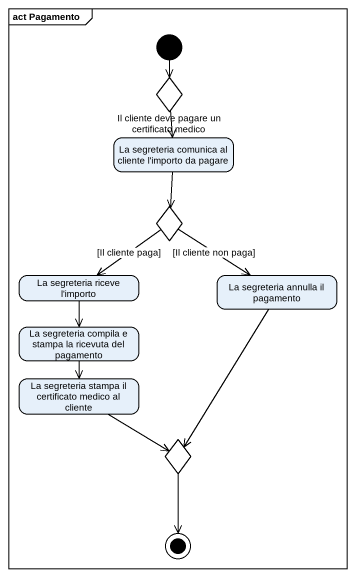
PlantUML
@startuml
mainframe act Pagamento
hide empty description
state "Il cliente deve pagare un certificato medico" as Il_cliente_deve_pagare_un <<choice>>
state "La segreteria comunica al cliente l'importo da pagare" as La_segreteria_comunica_al
state choice1 <<choice>>
state "La segreteria riceve l'importo" as La_segreteria_riceve_l
state "La segreteria annulla il pagamento" as La_segreteria_annulla_il
state "La segreteria compila e stampa la ricevuta del pagamento" as La_segreteria_compila_e
state "La segreteria stampa il certificato medico al cliente" as La_segreteria_stampa_il
state choice2 <<choice>>
[*] --> Il_cliente_deve_pagare_un
Il_cliente_deve_pagare_un --> La_segreteria_comunica_al
La_segreteria_comunica_al --> choice1
choice1 --> La_segreteria_riceve_l : [Il cliente paga]
choice1 --> La_segreteria_annulla_il : [Il cliente non paga]
La_segreteria_riceve_l --> La_segreteria_compila_e
La_segreteria_annulla_il --> choice2
La_segreteria_compila_e --> La_segreteria_stampa_il
La_segreteria_stampa_il --> choice2
choice2 --> [*]
@enduml
